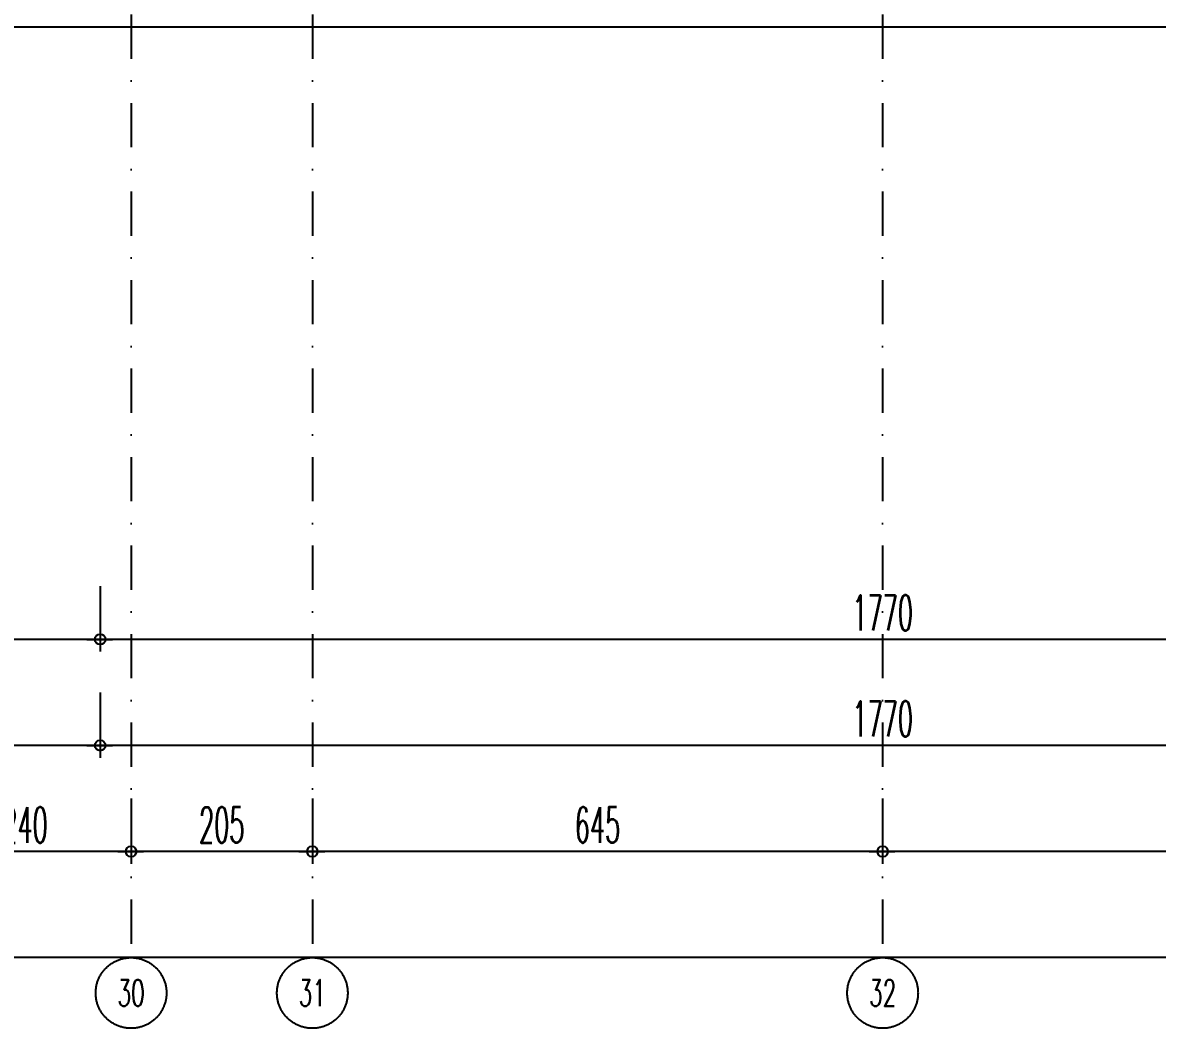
# Model space of a CAD drawing. Header units: millimetres. Extents: x -2755 to 27598, y -1135 to 13405.
# Drawn here: x 13842 to 15126, y -1135 to 3 of the extents above; entities that cross this region are included whole.
import ezdxf
from ezdxf.enums import TextEntityAlignment as Align

# ---------------------------------------------------------------- set-up
doc = ezdxf.new("R2010")
doc.units = ezdxf.units.MM
doc.header["$LTSCALE"] = 100
doc.linetypes.add('DASHDOT2', pattern=[0.5, 0.25, -0.125, 0, -0.125])
doc.layers.add('AKS', color=7, linetype='DASHDOT2', transparency=0.8)
for name, color, linetype in [('GOR', 7, 'Continuous'), ('KOLON', 7, 'Continuous'), ('OLCU DIS', 7, 'Continuous')]:
    doc.layers.add(name, color=color, linetype=linetype)
doc.styles.add('olcu', font='romans.shx', dxfattribs={"width": 0.5})
doc.dimstyles.new('1-200', dxfattribs={"dimtxt": 40, "dimasz": 2, "dimexe": 0, "dimexo": 0, "dimgap": 10, "dimtad": 1, "dimdec": 4, "dimrnd": 0.1, "dimzin": 9, "dimdsep": 46, "dimtxsty": 'olcu', "dimblk1": 'SOL', "dimblk2": 'SAG', "dimsah": 1, "dimcen": 0, "dimse1": 1, "dimse2": 1, "dimclre": 13, "dimadec": 0, "dimazin": 0, "dimtfac": 1, "dimtdec": 4, "dimtix": 1, "dimtmove": 2, "dimatfit": 2, "dimldrblk": 'SOL', "dimfxl": 0, "dimtolj": 1, "dimarcsym": 0})

# ---------------------------------------------------------------- blocks, each defined once
blk = doc.blocks.new('AKS-D')
at = {"color": 0}
blk.add_circle((0, 0), 0.4, dxfattribs=at)
at = {"color": 0, "style": 'olcu', "width": 0.7}
blk.add_attdef('AKS', text='', height=0.4, dxfattribs=at).set_placement((0, 0), align=Align.MIDDLE_CENTER)
blk = doc.blocks.new('TASIYICI SISTEM (2.KAT)')
at = {"layer": 'AKS', "color": 14, "ltscale": 2}
for p, q in [((8085, 1005), (8085, -13375)), ((8290, 1005), (8290, -13375)), ((8935, 1005), (8935, -13375))]:
    blk.add_line(p, q, dxfattribs=at)
ref = blk.add_blockref('AKS-D', (8085, -13415), dxfattribs=dict(at, xscale=100, yscale=100, zscale=100))
ref.add_attrib('AKS', '30', dxfattribs={"layer": '0', "color": 0, "height": 30, "style": 'olcu', "width": 0.6}).set_placement((8085, -13415), align=Align.MIDDLE_CENTER)
ref.add_attrib('AKS', '30', dxfattribs={"layer": '0', "color": 0, "height": 30, "style": 'olcu', "width": 0.6}).set_placement((8085, -13415), align=Align.MIDDLE_CENTER)
ref = blk.add_blockref('AKS-D', (8290, -13415), dxfattribs=dict(at, xscale=100, yscale=100, zscale=100))
ref.add_attrib('AKS', '31', dxfattribs={"layer": '0', "color": 0, "height": 30, "style": 'olcu', "width": 0.6}).set_placement((8290, -13415), align=Align.MIDDLE_CENTER)
ref.add_attrib('AKS', '31', dxfattribs={"layer": '0', "color": 0, "height": 30, "style": 'olcu', "width": 0.6}).set_placement((8290, -13415), align=Align.MIDDLE_CENTER)
ref = blk.add_blockref('AKS-D', (8935, -13415), dxfattribs=dict(at, xscale=100, yscale=100, zscale=100))
ref.add_attrib('AKS', '32', dxfattribs={"layer": '0', "color": 0, "height": 30, "style": 'olcu', "width": 0.6}).set_placement((8935, -13415), align=Align.MIDDLE_CENTER)
ref.add_attrib('AKS', '32', dxfattribs={"layer": '0', "color": 0, "height": 30, "style": 'olcu', "width": 0.6}).set_placement((8935, -13415), align=Align.MIDDLE_CENTER)
blk = doc.blocks.new('SOL')
at = {"color": 0}
for p, q in [((0, 30), (0, -6.96)), ((7.58, 0), (-6.97, 0))]:
    blk.add_line(p, q, dxfattribs=at)
blk.add_circle((0, 0), 3, dxfattribs=at)
blk = doc.blocks.new('SAG')
at = {"color": 0}
for p, q in [((0, -30), (0, 6.96)), ((7.58, 0), (-6.97, 0))]:
    blk.add_line(p, q, dxfattribs=at)
blk.add_circle((0, 0), 3, dxfattribs=at)
blk = doc.blocks.new('*D280')
at = {"layer": 'OLCU DIS', "color": 0, "lineweight": -2, "transparency": 16777216}
blk.add_line((19098, -1055), (-328, -1055), dxfattribs=at)
at = {"layer": 'OLCU DIS', "color": 0, "lineweight": -2, "transparency": 16777216, "xscale": 2, "yscale": 2, "zscale": 2, "rotation": 180}
blk.add_blockref('SAG', (-330, -1055), dxfattribs=at)
at = {"layer": 'OLCU DIS', "color": 0, "lineweight": -2, "transparency": 16777216, "xscale": 2, "yscale": 2, "zscale": 2}
blk.add_blockref('SOL', (19100, -1055), dxfattribs=at)
at = {"layer": 'OLCU DIS', "color": 0, "transparency": 16777216, "insert": (9385, -1025), "char_height": 40, "attachment_point": 5, "style": 'olcu'}
blk.add_mtext('\\A1;19430', dxfattribs=at)
blk = doc.blocks.new('_Open30')
at = {"color": 0, "linetype": 'ByBlock', "lineweight": -2}
for p, q in [((-1, 0.27), (0, 0)), ((0, 0), (-1, -0.27)), ((0, 0), (-1, 0))]:
    blk.add_line(p, q, dxfattribs=at)
blk = doc.blocks.new('*D285')
at = {"layer": 'OLCU DIS', "color": 0, "lineweight": -2, "transparency": 16777216}
blk.add_line((15663, -935), (14817, -935), dxfattribs=at)
at = {"layer": 'OLCU DIS', "color": 0, "lineweight": -2, "transparency": 16777216, "xscale": 2, "yscale": 2, "zscale": 2, "rotation": 180}
blk.add_blockref('SAG', (14815, -935), dxfattribs=at)
at = {"layer": 'OLCU DIS', "color": 0, "lineweight": -2, "transparency": 16777216, "xscale": 2, "yscale": 2, "zscale": 2}
blk.add_blockref('SOL', (15665, -935), dxfattribs=at)
at = {"layer": 'OLCU DIS', "color": 0, "transparency": 16777216, "insert": (15240, -905), "char_height": 40, "attachment_point": 5, "style": 'olcu'}
blk.add_mtext('\\A1;850', dxfattribs=at)
blk = doc.blocks.new('*D286')
at = {"layer": 'OLCU DIS', "color": 0, "lineweight": -2, "transparency": 16777216}
blk.add_line((14813, -935), (14172, -935), dxfattribs=at)
at = {"layer": 'OLCU DIS', "color": 0, "lineweight": -2, "transparency": 16777216, "xscale": 2, "yscale": 2, "zscale": 2, "rotation": 180}
blk.add_blockref('SAG', (14170, -935), dxfattribs=at)
at = {"layer": 'OLCU DIS', "color": 0, "lineweight": -2, "transparency": 16777216, "xscale": 2, "yscale": 2, "zscale": 2}
blk.add_blockref('SOL', (14815, -935), dxfattribs=at)
at = {"layer": 'OLCU DIS', "color": 0, "transparency": 16777216, "insert": (14492.5, -905), "char_height": 40, "attachment_point": 5, "style": 'olcu'}
blk.add_mtext('\\A1;645', dxfattribs=at)
blk = doc.blocks.new('*D287')
at = {"layer": 'OLCU DIS', "color": 0, "lineweight": -2, "transparency": 16777216}
blk.add_line((14168, -935), (13967, -935), dxfattribs=at)
at = {"layer": 'OLCU DIS', "color": 0, "lineweight": -2, "transparency": 16777216, "xscale": 2, "yscale": 2, "zscale": 2, "rotation": 180}
blk.add_blockref('SAG', (13965, -935), dxfattribs=at)
at = {"layer": 'OLCU DIS', "color": 0, "lineweight": -2, "transparency": 16777216, "xscale": 2, "yscale": 2, "zscale": 2}
blk.add_blockref('SOL', (14170, -935), dxfattribs=at)
at = {"layer": 'OLCU DIS', "color": 0, "transparency": 16777216, "insert": (14067.5, -905), "char_height": 40, "attachment_point": 5, "style": 'olcu'}
blk.add_mtext('\\A1;205', dxfattribs=at)
blk = doc.blocks.new('*D288')
at = {"layer": 'OLCU DIS', "color": 0, "lineweight": -2, "transparency": 16777216}
blk.add_line((13963, -935), (13727, -935), dxfattribs=at)
at = {"layer": 'OLCU DIS', "color": 0, "lineweight": -2, "transparency": 16777216, "xscale": 2, "yscale": 2, "zscale": 2, "rotation": 180}
blk.add_blockref('SAG', (13725, -935), dxfattribs=at)
at = {"layer": 'OLCU DIS', "color": 0, "lineweight": -2, "transparency": 16777216, "xscale": 2, "yscale": 2, "zscale": 2}
blk.add_blockref('SOL', (13965, -935), dxfattribs=at)
at = {"layer": 'OLCU DIS', "color": 0, "transparency": 16777216, "insert": (13845, -905), "char_height": 40, "attachment_point": 5, "style": 'olcu'}
blk.add_mtext('\\A1;240', dxfattribs=at)
blk = doc.blocks.new('*D318')
at = {"layer": 'OLCU DIS', "color": 0, "lineweight": -2, "transparency": 16777216}
blk.add_line((15698, -815), (13932, -815), dxfattribs=at)
at = {"layer": 'OLCU DIS', "color": 0, "lineweight": -2, "transparency": 16777216, "xscale": 2, "yscale": 2, "zscale": 2, "rotation": 180}
blk.add_blockref('SAG', (13930, -815), dxfattribs=at)
at = {"layer": 'OLCU DIS', "color": 0, "lineweight": -2, "transparency": 16777216, "xscale": 2, "yscale": 2, "zscale": 2}
blk.add_blockref('SOL', (15700, -815), dxfattribs=at)
at = {"layer": 'OLCU DIS', "color": 0, "transparency": 16777216, "insert": (14815, -785), "char_height": 40, "attachment_point": 5, "style": 'olcu'}
blk.add_mtext('\\A1;1770', dxfattribs=at)
blk = doc.blocks.new('*D319')
at = {"layer": 'OLCU DIS', "color": 0, "lineweight": -2, "transparency": 16777216}
blk.add_line((13928, -815), (10287, -815), dxfattribs=at)
at = {"layer": 'OLCU DIS', "color": 0, "lineweight": -2, "transparency": 16777216, "xscale": 2, "yscale": 2, "zscale": 2, "rotation": 180}
blk.add_blockref('SAG', (10285, -815), dxfattribs=at)
at = {"layer": 'OLCU DIS', "color": 0, "lineweight": -2, "transparency": 16777216, "xscale": 2, "yscale": 2, "zscale": 2}
blk.add_blockref('SOL', (13930, -815), dxfattribs=at)
at = {"layer": 'OLCU DIS', "color": 0, "transparency": 16777216, "insert": (12107.5, -785), "char_height": 40, "attachment_point": 5, "style": 'olcu'}
blk.add_mtext('\\A1;3645', dxfattribs=at)
blk = doc.blocks.new('*D328')
at = {"layer": 'OLCU DIS', "color": 0, "lineweight": -2, "transparency": 16777216}
blk.add_line((15698, -695), (13932, -695), dxfattribs=at)
at = {"layer": 'OLCU DIS', "color": 0, "lineweight": -2, "transparency": 16777216, "xscale": 2, "yscale": 2, "zscale": 2, "rotation": 180}
blk.add_blockref('SAG', (13930, -695), dxfattribs=at)
at = {"layer": 'OLCU DIS', "color": 0, "lineweight": -2, "transparency": 16777216, "xscale": 2, "yscale": 2, "zscale": 2}
blk.add_blockref('SOL', (15700, -695), dxfattribs=at)
at = {"layer": 'OLCU DIS', "color": 0, "transparency": 16777216, "insert": (14815, -665), "char_height": 40, "attachment_point": 5, "style": 'olcu'}
blk.add_mtext('\\A1;1770', dxfattribs=at)
blk = doc.blocks.new('*D329')
at = {"layer": 'OLCU DIS', "color": 0, "lineweight": -2, "transparency": 16777216}
blk.add_line((13928, -695), (13619.5, -695), dxfattribs=at)
at = {"layer": 'OLCU DIS', "color": 0, "lineweight": -2, "transparency": 16777216, "xscale": 2, "yscale": 2, "zscale": 2, "rotation": 180}
blk.add_blockref('SAG', (13617.5, -695), dxfattribs=at)
at = {"layer": 'OLCU DIS', "color": 0, "lineweight": -2, "transparency": 16777216, "xscale": 2, "yscale": 2, "zscale": 2}
blk.add_blockref('SOL', (13930, -695), dxfattribs=at)
at = {"layer": 'OLCU DIS', "color": 0, "transparency": 16777216, "insert": (13773.7, -665), "char_height": 40, "attachment_point": 5, "style": 'olcu'}
blk.add_mtext('\\A1;312.5', dxfattribs=at)

msp = doc.modelspace()

# ---------------------------------------------------------------- linework, layer by layer
at = {"layer": 'GOR', "color": 30}
msp.add_lwpolyline([(-112, 4713), (-112, 4568.00004), (4328, 4568.00004), (4328, 2642.00004), (-12, 2642.00004), (-12, -1.99996), (4308, -2.00008), (4308, -121.99993), (5770.5332, -121.99997), (6128.48329, 498.00003), (7871.51671, 498.00003), (8229.4668, -121.99996), (9692, -121.99996), (9692, -1.99979), (13548.00349, -1.99983), (13548.00349, -1.99989), (14832, -1.99988), (14832, -1.99983), (20622, -1.99991), (20622, 6042.00009), (19112, 6041.99996)], dxfattribs=at)

# ---------------------------------------------------------------- block references
at = {"layer": 'KOLON', "color": 4}
msp.add_blockref('TASIYICI SISTEM (2.KAT)', (5880, 12320.00009), dxfattribs=at)

# ---------------------------------------------------------------- dimensions: what is measured, and where the dimension line sits
at = {"layer": 'OLCU DIS'}
for base, p1, p2, picture, middle in [((-330, -1054.99996), (19099.99997, 4260.00009), (-330, 5885.00007), '*D280', (9384.99998, -1024.99996)), ((13617.49041, -694.99996), (13930, 1710.00009), (13617.49041, 4480.00008), '*D329', (13773.74521, -664.99996)), ((13930, -814.99996), (15700, 4260.00009), (13930, 1710.00009), '*D318', (14815, -784.99996)), ((10285, -814.99996), (13930, 1710.00009), (10285, 2120.00009), '*D319', (12107.5, -784.99996)), ((13930, -694.99996), (15699.99997, 1710.00004), (13930, 1710.00009), '*D328', (14814.99998, -664.99996)), ((13725, -934.99996), (13965, -934.99996), (13725, -934.99996), '*D288', (13845, -904.99996)), ((13965, -934.99996), (14170, -934.99996), (13965, -934.99996), '*D287', (14067.5, -904.99996)), ((14170, -934.99996), (14815, -934.99996), (14170, -934.99996), '*D286', (14492.5, -904.99996)), ((14815, -934.99996), (15665, -934.99996), (14815, -934.99996), '*D285', (15240, -904.99996))]:
    dim = msp.add_linear_dim(base=base, p1=p1, p2=p2, dimstyle='1-200', override={"dimldrblk": 'Open30'}, dxfattribs=at)
    dim.commit()
    dim.dimension.update_dxf_attribs({"geometry": picture, "text_midpoint": middle})

doc.saveas('drawing.dxf')
